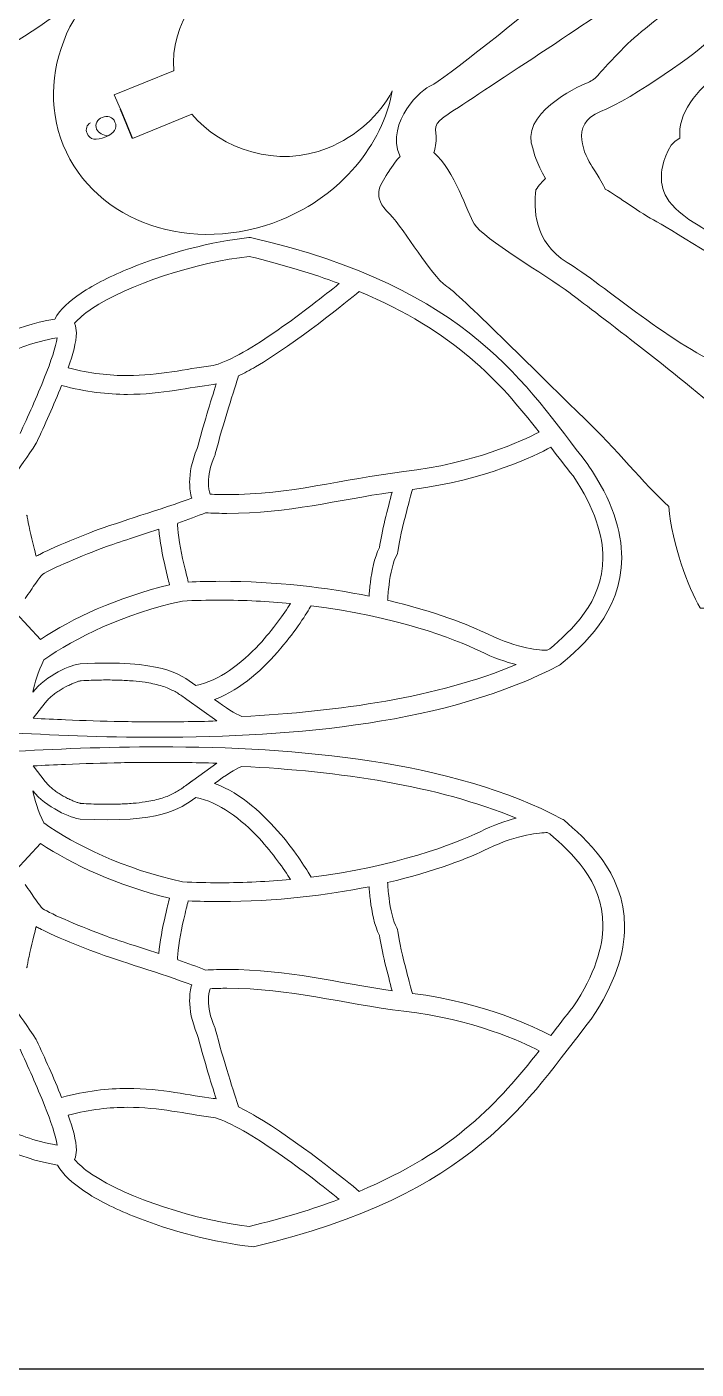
# Model space of a CAD drawing. Header units: millimetres. Extents: x 0 to 213, y 0 to 136.
# Drawn here: x 60.5 to 103.6, y 0 to 86.5 of the extents above; entities that cross this region are included whole.
import ezdxf

# ---------------------------------------------------------------- set-up
doc = ezdxf.new("R2010")
doc.units = ezdxf.units.MM
doc.header["$MEASUREMENT"] = 0
for name, color, linetype in [('Cut', 7, 'Continuous'), ('Stege', 5, 'Continuous'), ('Text', 1, 'Continuous')]:
    doc.layers.add(name, color=color, linetype=linetype)

msp = doc.modelspace()

# ---------------------------------------------------------------- linework, layer by layer
at = {"layer": 'Cut', "lineweight": 0}
for p, q in [((69.905, 83.703), (69.919, 83.709)), ((71.092, 80.892), (67.258, 79.33)), ((74.862, 72.958), (74.757, 72.947)), ((74.963, 72.934), (74.862, 72.958)), ((61.062, 59.684), (61.085, 59.721)), ((61.085, 59.721), (61.103, 59.76)), ((72.568, 58.905), (72.587, 58.948)), ((72.587, 58.948), (72.6, 58.997)), ((96.628, 58.297), (96.613, 58.316)), ((96.639, 58.28), (96.628, 58.297)), ((60.469, 54.997), (60.442, 55.06)), ((60.481, 54.928), (60.469, 54.997)), ((84.292, 52.479), (84.353, 52.586)), ((84.353, 52.586), (84.367, 52.71)), ((61.444, 51.211), (61.445, 51.211)), ((61.339, 47.04), (59.74, 48.753)), ((94.778, 45.383), (94.838, 45.415)), ((94.838, 45.415), (94.89, 45.461)), ((61.634, 42.952), (60.866, 41.954)), ((72.7, 41.782), (70.76, 43.178)), ((72.7, 39.06), (70.76, 37.664)), ((61.634, 37.89), (60.866, 38.888)), ((70.76, 37.664), (71.11, 37.916)), ((94.961, 35.463), (95.022, 35.431)), ((95.022, 35.431), (95.074, 35.385)), ((59.739, 32.176), (61.339, 33.888)), ((61.445, 29.718), (61.444, 29.717)), ((84.353, 28.343), (84.292, 28.449)), ((84.367, 28.218), (84.353, 28.343)), ((60.469, 25.931), (60.481, 26.001)), ((60.442, 25.868), (60.469, 25.931)), ((96.812, 22.549), (96.797, 22.53)), ((96.823, 22.566), (96.812, 22.549)), ((72.587, 21.98), (72.568, 22.023)), ((72.6, 21.931), (72.587, 21.98)), ((61.085, 21.207), (61.061, 21.244)), ((61.102, 21.168), (61.085, 21.207)), ((75.046, 7.888), (74.941, 7.899)), ((75.147, 7.912), (75.046, 7.888))]:
    msp.add_line(p, q, dxfattribs=at)
at = {"layer": 'Cut'}
for p, q in [((67.258, 79.33), (66.895, 80.232)), ((213.49, 0), (0, 0))]:
    msp.add_line(p, q, dxfattribs=at)
at = {"layer": 'Cut', "lineweight": 0, "flags": 128}
msp.add_lwpolyline([(66.49, 81.221), (66.086, 82.146), (69.905, 83.703)], dxfattribs=at)
at = {"layer": 'Cut', "lineweight": 0}
for points, knots in [([(107.147, 53.63), (107.415, 53.668), (107.684, 53.707), (107.953, 53.746), (108.166, 52.264), (108.379, 50.782), (108.593, 49.3), (109.322, 49.556), (109.855, 49.982), (109.91, 50.677), (109.994, 51.764), (108.903, 55.741), (108.062, 58.222), (108.081, 58.505), (108.022, 58.781), (107.851, 59.039), (107.807, 59.106), (107.753, 59.178), (107.692, 59.255), (107.563, 59.593), (107.449, 59.864), (107.357, 60.041), (107.087, 60.563), (106.461, 61.019), (105.718, 61.205), (102.442, 64.11), (96.672, 68.447), (95.463, 69.356), (93.872, 70.554), (89.867, 72.875), (89.291, 73.823), (88.852, 74.545), (87.984, 77.315), (86.692, 78.423), (86.729, 78.559), (86.765, 78.705), (86.797, 78.87), (86.98, 79.795), (86.424, 80.071), (87.346, 80.72), (88.268, 81.369), (96.567, 86.752), (98.869, 88.423), (101.175, 90.093), (107.35, 94.824), (107.812, 94.826), (108.275, 94.827), (111.048, 94.56), (110.396, 95.481), (110.098, 95.906), (109.245, 96.592), (108.339, 97.211), (108.215, 97.215), (108.085, 97.212), (107.956, 97.211), (107.879, 97.279), (107.801, 97.348), (107.723, 97.416), (107.853, 97.708), (108.002, 98.022), (108.183, 98.355), (108.998, 99.848), (110.014, 102.685), (111.029, 105.265), (111.218, 106.168), (110.87, 106.004), (110.792, 106.705), (111.025, 107.415), (111.176, 108.682), (111.008, 109.833), (110.865, 110.211), (110.474, 110.332), (110.715, 110.875), (111.018, 111.558), (111.295, 112.804), (111.243, 113.966), (111.18, 114.203), (111.084, 114.585), (111.439, 115.242), (111.809, 116.464), (111.847, 117.627), (111.813, 117.812), (112.276, 118.425), (113.108, 119.392), (113.612, 120.441), (113.657, 120.629), (113.611, 120.737), (113.512, 120.802), (113.507, 120.967), (113.472, 121.126), (113.407, 121.215), (112.688, 121.74), (112.797, 122.279), (112.834, 123.124), (112.869, 123.969), (112.737, 124.296), (113.13, 125.429), (113.521, 126.561), (114.402, 126.353), (114.586, 126.446), (114.771, 126.539), (114.839, 126.803), (114.898, 126.796), (115.226, 126.756), (115.419, 126.568), (115.596, 126.307), (115.631, 126.609), (115.415, 127.035), (115.254, 127.07), (115.231, 127.161), (115.125, 127.22), (114.992, 127.261), (115.176, 127.356), (115.245, 127.618), (115.303, 127.612), (115.633, 127.571), (115.827, 127.383), (116.002, 127.123), (116.037, 127.424), (115.821, 127.85), (115.659, 127.885), (115.625, 128.02), (115.408, 128.093), (115.173, 128.12), (113.636, 128.314), (113.124, 127.549), (112.833, 127.116)], [53.740798, 53.740798, 53.740798, 53.740798, 56.426, 56.426, 56.426, 71.237, 71.237, 71.237, 72.237, 72.237, 72.237, 73.237, 73.237, 73.237, 74.237, 74.237, 74.237, 75.237, 75.237, 75.237, 76.237, 76.237, 76.237, 77.237, 77.237, 77.237, 78.237, 78.237, 78.237, 79.237, 79.237, 79.237, 80.237, 80.237, 80.237, 81.237, 81.237, 81.237, 82.237, 82.237, 82.237, 83.237, 83.237, 83.237, 84.237, 84.237, 84.237, 85.237, 85.237, 85.237, 86.237, 86.237, 86.237, 87.237, 87.237, 87.237, 88.261352, 88.261352, 88.261352, 89.261352, 89.261352, 89.261352, 90.261352, 90.261352, 90.261352, 93.261352, 93.261352, 93.261352, 94.261352, 94.261352, 94.261352, 98.261352, 98.261352, 98.261352, 99.261352, 99.261352, 99.261352, 100.261352, 101.261352, 102.261352, 102.261352, 102.261352, 103.261352, 105.261352, 105.261352, 105.261352, 106.261352, 106.261352, 106.261352, 107.261352, 107.261352, 107.261352, 108.261352, 108.261352, 108.261352, 109.261352, 109.261352, 109.261352, 110.261352, 110.261352, 110.261352, 111.261352, 111.261352, 111.261352, 112.261352, 112.261352, 112.261352, 113.261352, 113.261352, 113.261352, 115.261352, 115.261352, 115.261352, 116.261352, 116.261352, 116.261352, 117.261352, 117.261352, 117.261352, 118.261352, 118.261352, 118.261352, 119.261352, 119.261352, 119.261352, 120.261352, 120.261352, 120.261352, 120.261352]), ([(133.211, 127.484), (133.068, 127.262), (132.981, 127.051), (132.934, 126.857), (132.886, 126.79), (132.843, 126.726), (132.804, 126.67), (132.012, 125.444), (132.121, 123.667), (132.373, 122.325), (132.271, 122.094), (132.181, 122.022), (131.348, 120.993), (131.013, 119.952), (130.881, 119.184), (130.833, 118.902), (130.769, 118.644), (130.459, 118.61), (130.241, 118.688), (130.078, 118.377), (129.731, 117.101), (129.844, 116.012), (130.035, 115.258), (130.094, 115.02), (129.863, 114.796), (129.602, 114.912), (129.447, 114.553), (129.2, 113.253), (129.397, 112.175), (129.644, 111.438), (129.8, 110.972), (129.884, 110.542), (129.318, 110.58), (129.198, 110.202), (129.082, 108.885), (129.386, 107.832), (129.705, 107.123), (129.727, 107.075), (129.747, 107.027), (129.767, 106.979), (129.669, 106.937), (129.55, 106.798), (129.398, 106.516), (128.175, 103.617), (127.272, 101.234), (126.965, 99.517), (126.772, 98.449), (126.727, 98.278), (125.96, 97.674), (125.394, 97.873), (124.829, 98.072), (124.572, 98.122), (124.42, 98.107), (124.468, 97.985), (124.462, 97.986), (124.454, 97.988), (124.448, 97.989), (123.701, 98.107), (120.987, 95.73), (120.626, 95.231), (120.267, 94.731), (106.768, 84.752), (105.114, 83.56), (103.635, 82.493), (102.351, 80.894), (102.545, 79.351), (101.651, 79.01), (101.377, 77.33), (101.377, 77.33), (101.262, 76.251), (101.361, 75.21), (103.5, 73.872), (105.64, 72.536), (112.307, 68.349), (114.089, 67.523), (115.202, 67.006), (119.499, 64.304), (122.696, 62.398), (123.222, 59.08), (124.819, 54.636), (125.08, 54.502), (125.08, 54.502), (126.322, 54.599), (126.826, 54.574), (126.614, 55.974), (126.402, 57.374), (126.19, 58.774), (126.403, 58.806), (126.617, 58.838), (126.83, 58.871)], [0, 0, 0, 0, 1, 1, 1, 2, 2, 2, 3, 3, 5, 5, 5, 6, 6, 6, 7, 7, 8, 8, 8, 9, 9, 9, 10, 11, 11, 11, 12, 12, 12, 13, 14, 14, 14, 15, 15, 15, 16, 16, 16, 17, 17, 17, 18, 18, 18, 19, 19, 24.929273, 24.929273, 24.929273, 25.929273, 25.929273, 25.929273, 26.929273, 26.929273, 26.929273, 27.929273, 27.929273, 27.929273, 28.929273, 28.929273, 28.929273, 29.929273, 29.929273, 29.929273, 30.929273, 30.929273, 30.929273, 31.929273, 31.929273, 31.929273, 32.929273, 32.929273, 32.929273, 33.929273, 33.929273, 33.929273, 34.929273, 34.929273, 34.929273, 35.929273, 35.929273, 35.929273, 49.933653, 49.933653, 49.933653, 52.065645, 52.065645, 52.065645, 52.065645]), ([(112.833, 127.116), (112.69, 126.894), (112.604, 126.682), (112.556, 126.488), (112.509, 126.421), (112.466, 126.358), (112.426, 126.301), (111.636, 125.074), (111.746, 123.297), (111.999, 121.956), (112.012, 121.885), (112.028, 121.819), (112.046, 121.753), (111.975, 121.752), (111.897, 121.724), (111.808, 121.652), (110.976, 120.624), (110.641, 119.582), (110.51, 118.814), (110.462, 118.532), (110.398, 118.273), (110.088, 118.239), (109.87, 118.318), (109.707, 118.006), (109.362, 116.73), (109.475, 115.64), (109.666, 114.887), (109.726, 114.649), (109.494, 114.424), (109.234, 114.541), (109.08, 114.181), (108.833, 112.882), (109.031, 111.804), (109.279, 111.066), (109.435, 110.6), (109.23, 110.111), (108.954, 110.209), (108.834, 109.83), (108.718, 108.513), (109.023, 107.461), (109.344, 106.751), (109.366, 106.703), (109.307, 106.565), (109.188, 106.426), (109.037, 106.144), (107.816, 103.244), (106.915, 100.861), (106.608, 99.143), (106.548, 98.807), (106.503, 98.561), (106.462, 98.355), (105.783, 98.457), (105.084, 98.937), (104.551, 99.234), (104.466, 99.093), (104.081, 97.319), (103.976, 97.138), (101.858, 95.009), (95.586, 90.214), (94.343, 88.963), (93.099, 87.713), (87.063, 82.937), (86.508, 82.75), (85.955, 82.562), (83.558, 80.431), (84.489, 78.216), (84.489, 78.216), (84.497, 78.202), (84.512, 78.18), (84.056, 77.675), (83.724, 77.112), (83.724, 77.112), (83.175, 76.238), (82.686, 75.616), (83.818, 74.468), (84.949, 73.318), (86.374, 70.617), (87.521, 69.798), (88.666, 68.981), (93.706, 63.855), (96.3, 61.363), (98.476, 59.273), (100.217, 57.1), (101.82, 55.611), (102.057, 53.099), (103.075, 50.441), (103.835, 49.066), (103.835, 49.066), (104.734, 49.029), (105.555, 48.998), (105.348, 50.436), (105.141, 51.873), (104.934, 53.311), (105.13, 53.339), (105.326, 53.368), (105.523, 53.396)], [0, 0, 0, 0, 1, 1, 1, 2, 2, 2, 3, 3, 3, 4, 4, 4, 5, 5, 5, 6, 6, 6, 7, 7, 8, 8, 8, 9, 9, 9, 10, 11, 11, 11, 12, 12, 12, 13, 14, 14, 14, 15, 15, 15, 16, 17, 17, 17, 18, 18, 18, 19, 19, 19, 20, 20, 20, 21, 21, 21, 22, 22, 22, 23, 23, 23, 24, 24, 24, 25, 25, 25, 26, 26, 26, 27, 27, 27, 28, 28, 28, 29, 29, 29, 30, 30, 30, 31, 31, 31, 32, 32, 32, 46.369, 46.369, 46.369, 48.330976, 48.330976, 48.330976, 48.330976]), ([(120.626, 56.467), (120.967, 56.587), (121.308, 56.706), (121.649, 56.826), (122.162, 55.362), (122.675, 53.899), (123.188, 52.436), (123.57, 52.544), (124.592, 52.984), (124.561, 53.267), (124.461, 54.196), (123.421, 62.583), (119.465, 63.929), (119.434, 63.939), (119.404, 63.949), (119.373, 63.96), (118.519, 64.771), (112.088, 68.522), (109.064, 69.595), (105.976, 70.692), (102.397, 73.269), (101.051, 73.968), (99.949, 74.54), (98.597, 75.589), (97.726, 76.071), (97.617, 76.326), (97.358, 76.762), (96.883, 77.511), (96.458, 78.181), (95.348, 80.266), (97.425, 81.07), (99.501, 81.875), (103.988, 85.087), (104.4, 85.643), (104.814, 86.202), (106.031, 86.965), (107.626, 87.204), (109.22, 87.442), (113.456, 89.543), (113.929, 90.18), (114.401, 90.817), (114.893, 91.315), (114.81, 91.871), (114.787, 92.03), (114.495, 93.32), (114.495, 93.32), (114.435, 93.395), (114.376, 93.47), (114.316, 93.545), (114.722, 94.909), (115.204, 96.757), (115.65, 98.5), (115.656, 98.625), (115.652, 98.723), (115.64, 98.802), (115.868, 99.428), (116.058, 100.199), (116.105, 100.95), (116.07, 101.18), (115.96, 101.253), (116.265, 102.043), (116.674, 103.253), (116.747, 104.414), (116.706, 104.685), (116.557, 104.74), (116.823, 105.517), (117.232, 106.727), (117.305, 107.888), (117.27, 108.116), (117.16, 108.19), (117.062, 108.284), (117.091, 108.333), (117.246, 108.602), (117.406, 108.971), (117.547, 109.391), (117.61, 109.457), (117.644, 109.583), (117.652, 109.724), (117.8, 110.233), (117.912, 110.797), (117.946, 111.35), (117.886, 111.749), (117.597, 111.685), (117.236, 111.562), (117.236, 111.562), (116.97, 111.365), (116.801, 111.633), (116.803, 111.891), (116.793, 112.185), (116.763, 113.031), (116.608, 113.348), (116.912, 114.507), (117.216, 115.665), (118.111, 115.525), (118.287, 115.631), (118.464, 115.74), (118.511, 116.005), (118.57, 116.005), (118.901, 115.99), (119.109, 115.816), (119.304, 115.57), (119.317, 115.873), (119.068, 116.283), (118.905, 116.304), (118.876, 116.392), (118.765, 116.444), (118.63, 116.475), (118.806, 116.583), (118.854, 116.85), (118.913, 116.849), (119.245, 116.833), (119.452, 116.659), (119.647, 116.414), (119.659, 116.717), (119.411, 117.126), (119.248, 117.148), (119.204, 117.281), (118.981, 117.337), (118.745, 117.347), (117.197, 117.423), (116.745, 116.621), (116.489, 116.165)], [51.299949, 51.299949, 51.299949, 51.299949, 54.876512, 54.876512, 54.876512, 70.215354, 70.215354, 70.215354, 72.113919, 72.113919, 72.113919, 73.113919, 73.113919, 73.113919, 74.113919, 74.113919, 74.113919, 75.113919, 75.113919, 75.113919, 76.113919, 76.113919, 76.113919, 77.113919, 77.113919, 77.113919, 78.113919, 78.113919, 78.113919, 79.113919, 79.113919, 79.113919, 80.113919, 80.113919, 80.113919, 81.113919, 81.113919, 81.113919, 82.113919, 82.113919, 82.113919, 83.113919, 83.113919, 83.113919, 84.113919, 84.113919, 84.113919, 85.060463, 85.060463, 85.060463, 86.060463, 86.060463, 86.060463, 87.060463, 87.060463, 87.060463, 88.060463, 88.060463, 88.060463, 89.060463, 89.060463, 91.060463, 91.060463, 91.060463, 92.060463, 92.060463, 94.060463, 94.060463, 94.060463, 95.060463, 96.060463, 96.060463, 96.060463, 97.060463, 97.060463, 97.060463, 98.060463, 98.060463, 98.060463, 99.060463, 99.060463, 99.060463, 100.060463, 100.060463, 100.060463, 101.060463, 101.060463, 103.060463, 103.060463, 103.060463, 104.060463, 104.060463, 104.060463, 105.060463, 105.060463, 105.060463, 106.060463, 106.060463, 106.060463, 107.060463, 107.060463, 107.060463, 108.060463, 108.060463, 108.060463, 110.060463, 110.060463, 110.060463, 111.060463, 111.060463, 111.060463, 112.060463, 112.060463, 112.060463, 113.060463, 113.060463, 113.060463, 114.060463, 114.060463, 114.060463, 115.060463, 115.060463, 115.060463, 115.060463]), ([(116.489, 116.165), (116.363, 115.934), (116.292, 115.716), (116.26, 115.518), (116.217, 115.448), (116.18, 115.382), (116.145, 115.322), (115.596, 114.307), (115.635, 112.996), (115.85, 111.839), (115.839, 111.824), (115.829, 111.814), (115.819, 111.796), (115.435, 110.531), (115.516, 109.438), (115.683, 108.678), (115.702, 108.592), (115.52, 108.569), (115.332, 108.607), (115.178, 108.334), (114.793, 107.068), (114.874, 105.976), (114.908, 105.099), (114.75, 105.093), (114.619, 104.859), (114.235, 103.594), (114.315, 102.501), (114.32, 101.632), (114.131, 101.67), (113.978, 101.397), (113.752, 100.653), (113.689, 99.971), (113.707, 99.377), (113.659, 99.311), (113.608, 99.218), (113.555, 99.09), (113.199, 97.849), (112.901, 96.722), (112.688, 95.722), (112.5, 95.874), (112.32, 95.973), (112.162, 95.977), (112.162, 95.977), (112.179, 95.919), (112.208, 95.827), (111.329, 94.436), (109.871, 92.456), (108.058, 91.502), (105.428, 90.118), (100.905, 87.177), (98.994, 85.263), (97.082, 83.348), (97.314, 83.249), (96.582, 82.929), (95.85, 82.608), (92.168, 80.914), (93.074, 78.64), (93.074, 78.64), (93.307, 77.656), (93.887, 76.758), (93.676, 76.573), (93.466, 76.335), (93.261, 76.025), (93.123, 74.828), (93.096, 72.694), (95.284, 71.341), (97.473, 69.986), (102.349, 65.792), (105.6, 64.545), (107.931, 63.648), (110.622, 61.393), (113.506, 59.705), (114.028, 56.9), (116.938, 53.344), (118.739, 50.604), (118.739, 50.604), (119.846, 51.224), (120.358, 51.29), (119.829, 52.799), (119.3, 54.308), (118.771, 55.817), (118.997, 55.896), (119.224, 55.976), (119.45, 56.055)], [0, 0, 0, 0, 1, 1, 1, 2, 2, 2, 3, 3, 3, 4, 4, 4, 5, 5, 5, 6, 7, 7, 7, 8, 8, 10, 10, 10, 11, 11, 13, 13, 13, 14, 14, 14, 15, 15, 15, 16, 16, 16, 17, 17, 17, 18, 18, 18, 19, 19, 19, 20, 20, 20, 21, 21, 21, 22, 22, 22, 23, 23, 23, 24, 24, 24, 25, 25, 25, 26, 26, 26, 27, 27, 27, 28, 28, 28, 29, 29, 29, 44.819658, 44.819658, 44.819658, 47.192781, 47.192781, 47.192781, 47.192781]), ([(63.965, 44.38), (63.958, 44.379), (63.935, 44.375), (63.879, 44.363), (63.762, 44.33), (63.58, 44.267), (63.343, 44.17), (62.982, 44.001), (62.617, 43.793), (62.265, 43.551), (62.022, 43.358), (61.81, 43.16), (61.687, 43.021), (61.634, 42.952)], [-46.404631, -46.404631, -46.404631, -46.404631, -46.383603, -46.335356, -46.231011, -46.0186, -45.758162, -45.464017, -44.823341, -44.498523, -44.18454, -43.891613, -43.629504, -43.629504, -43.629504, -43.629504]), ([(70.76, 43.178), (70.654, 43.253), (70.458, 43.395), (70.158, 43.593), (69.844, 43.769), (69.479, 43.932), (68.89, 44.129), (68.153, 44.276), (67.25, 44.376), (66.312, 44.425), (65.199, 44.43), (64.397, 44.402), (63.965, 44.38)], [-53.459596, -53.459596, -53.459596, -53.459596, -53.071375, -52.731484, -52.382043, -51.993261, -51.534717, -50.5196, -49.743322, -48.810895, -47.70227, -46.404631, -46.404631, -46.404631, -46.404631]), ([(60.866, 41.954), (61.559, 41.918), (63.444, 41.829), (65.947, 41.752), (68.094, 41.726), (69.448, 41.724), (70.89, 41.736), (71.994, 41.76), (72.7, 41.782)], [52.324879, 52.324879, 52.324879, 52.324879, 54.408035, 57.985239, 59.836948, 60.851047, 62.045258, 64.164098, 64.164098, 64.164098, 64.164098]), ([(60.866, 38.888), (61.559, 38.924), (63.444, 39.013), (65.947, 39.09), (68.094, 39.116), (69.448, 39.118), (70.89, 39.106), (71.994, 39.082), (72.7, 39.06)], [52.324879, 52.324879, 52.324879, 52.324879, 54.408035, 57.985239, 59.836948, 60.851047, 62.045258, 64.164098, 64.164098, 64.164098, 64.164098]), ([(63.965, 36.461), (63.958, 36.462), (63.935, 36.466), (63.879, 36.479), (63.762, 36.512), (63.58, 36.575), (63.343, 36.672), (62.982, 36.841), (62.617, 37.049), (62.265, 37.29), (62.022, 37.484), (61.81, 37.682), (61.687, 37.821), (61.634, 37.89)], [-46.404631, -46.404631, -46.404631, -46.404631, -46.383603, -46.335356, -46.231011, -46.0186, -45.758162, -45.464017, -44.823341, -44.498523, -44.18454, -43.891613, -43.629504, -43.629504, -43.629504, -43.629504]), ([(70.76, 37.664), (70.654, 37.589), (70.458, 37.446), (70.158, 37.248), (69.844, 37.073), (69.479, 36.91), (68.89, 36.713), (68.153, 36.566), (67.25, 36.465), (66.312, 36.416), (65.199, 36.412), (64.397, 36.44), (63.965, 36.461)], [-53.459596, -53.459596, -53.459596, -53.459596, -53.071375, -52.731484, -52.382043, -51.993261, -51.534717, -50.5196, -49.743322, -48.810895, -47.70227, -46.404631, -46.404631, -46.404631, -46.404631])]:
    msp.add_open_spline(points, degree=3, knots=knots, dxfattribs=at)
for points in [[(69.486, 92.155), (63.763, 89.822), (60.774, 83.887), (62.807, 78.899)], [(69.919, 83.709), (69.688, 86.627), (71.63, 89.628), (74.854, 90.943)], [(64.842, 89.376), (62.353, 86.963), (55.312, 82.132), (47.319, 80.267)], [(76.85, 74.089), (80.736, 75.674), (83.359, 78.919), (84.008, 82.401)], [(84.008, 82.401), (83.178, 80.828), (81.73, 79.479), (79.841, 78.709)], [(79.841, 78.709), (76.617, 77.395), (72.968, 78.639), (71.092, 80.892)], [(62.807, 78.899), (64.841, 73.91), (71.128, 71.757), (76.85, 74.089)], [(74.757, 72.947), (72.415, 72.693), (69.558, 71.955), (67.136, 70.983)], [(96.613, 58.316), (92.562, 63.463), (89.103, 69.615), (74.963, 72.934)], [(67.136, 70.983), (65.927, 70.494), (64.828, 69.948), (63.951, 69.357)], [(64.629, 68.351), (66.93, 69.917), (71.492, 71.362), (74.782, 71.73)], [(74.782, 71.73), (76.974, 71.201), (78.89, 70.613), (80.581, 69.98)], [(63.951, 69.357), (63.207, 68.848), (62.606, 68.322), (62.256, 67.693)], [(75.2, 64.618), (77.862, 66.177), (81.114, 68.842), (81.87, 69.467)], [(80.169, 69.647), (79.17, 68.847), (77.609, 67.638), (76.08, 66.61)], [(80.581, 69.98), (80.458, 69.879), (80.321, 69.768), (80.169, 69.647)], [(81.87, 69.467), (88.004, 66.907), (90.917, 63.678), (93.466, 60.405)], [(62.256, 67.693), (59.434, 67.207), (57.896, 66.111), (56.731, 65.685)], [(63.538, 67.418), (63.782, 67.707), (64.151, 68.033), (64.629, 68.351)], [(63.126, 64.549), (63.429, 65.409), (63.639, 66.179), (63.648, 66.807)], [(63.648, 66.807), (63.646, 67.009), (63.623, 67.211), (63.538, 67.418)], [(58.866, 65.329), (59.784, 65.762), (60.864, 66.213), (62.404, 66.485)], [(62.404, 66.485), (62.314, 65.905), (62.009, 64.944), (61.603, 63.936)], [(76.08, 66.61), (74.569, 65.579), (73.009, 64.742), (72.319, 64.68)], [(66.936, 64.049), (65.796, 64.049), (64.542, 64.177), (63.126, 64.549)], [(72.319, 64.68), (70.72, 64.483), (69.019, 64.047), (66.936, 64.049)], [(74.103, 64.028), (74.453, 64.197), (74.819, 64.398), (75.2, 64.618)], [(61.603, 63.936), (61.118, 62.713), (60.508, 61.38), (60.017, 60.305)], [(61.103, 59.76), (61.586, 60.821), (62.196, 62.154), (62.699, 63.41)], [(62.699, 63.41), (64.267, 62.986), (65.674, 62.835), (66.936, 62.835)], [(66.936, 62.835), (69.186, 62.836), (70.987, 63.299), (72.465, 63.475)], [(72.661, 63.511), (72.321, 62.441), (71.814, 60.796), (71.438, 59.349)], [(72.465, 63.475), (72.529, 63.484), (72.596, 63.498), (72.661, 63.511)], [(72.6, 58.997), (73.099, 60.93), (73.861, 63.289), (74.103, 64.028)], [(93.466, 60.405), (92.365, 59.826), (89.254, 58.382), (84.757, 57.857)], [(59.524, 57.502), (60.003, 58.109), (60.513, 58.829), (61.062, 59.684)], [(71.438, 59.349), (71.073, 58.504), (70.949, 57.766), (70.949, 57.168)], [(72.162, 57.168), (72.163, 57.607), (72.252, 58.185), (72.568, 58.905)], [(85.302, 56.702), (90.029, 57.321), (93.223, 58.889), (94.217, 59.431)], [(94.217, 59.431), (94.691, 58.81), (95.163, 58.19), (95.652, 57.575)], [(98.794, 52.302), (98.794, 54.019), (98.184, 56.004), (96.639, 58.28)], [(70.949, 57.168), (70.949, 56.759), (71.007, 56.422), (71.079, 56.156)], [(72.268, 56.402), (72.215, 56.577), (72.162, 56.833), (72.162, 57.168)], [(84.757, 57.857), (80.746, 57.368), (77.449, 56.374), (73.353, 56.376)], [(95.652, 57.575), (97.086, 55.452), (97.58, 53.72), (97.58, 52.302)], [(73.353, 56.376), (72.999, 56.376), (72.636, 56.387), (72.268, 56.402)], [(73.353, 55.164), (77.318, 55.167), (80.491, 56.033), (83.997, 56.532)], [(83.997, 56.532), (83.727, 55.531), (83.311, 53.921), (83.178, 52.968)], [(84.94, 55.349), (85.08, 55.893), (85.213, 56.382), (85.302, 56.702)], [(71.079, 56.156), (69.228, 55.452), (66.303, 54.592), (64.822, 54.03)], [(60.908, 52.999), (60.738, 53.694), (60.549, 54.511), (60.481, 54.928)], [(70.173, 54.396), (70.173, 54.459), (70.176, 54.507), (70.18, 54.545)], [(70.18, 54.545), (70.835, 54.769), (71.452, 54.992), (71.966, 55.2)], [(71.966, 55.2), (72.44, 55.175), (72.903, 55.164), (73.353, 55.164)], [(84.367, 52.71), (84.433, 53.284), (84.696, 54.406), (84.94, 55.349)], [(64.822, 54.03), (64.017, 53.723), (63.091, 53.351), (62.314, 53.008)], [(65.254, 52.896), (66.111, 53.224), (67.543, 53.673), (68.969, 54.14)], [(68.969, 54.14), (69.011, 53.41), (69.204, 52.472), (69.393, 51.64)], [(70.575, 51.912), (70.368, 52.798), (70.169, 53.87), (70.173, 54.396)], [(61.056, 52.398), (61.011, 52.579), (60.96, 52.782), (60.908, 52.999)], [(62.314, 53.008), (61.925, 52.837), (61.574, 52.673), (61.287, 52.524)], [(62.874, 51.929), (63.609, 52.252), (64.49, 52.606), (65.254, 52.896)], [(83.178, 52.968), (82.838, 52.297), (82.694, 51.449), (82.595, 50.716)], [(61.287, 52.524), (61.203, 52.479), (61.127, 52.438), (61.056, 52.398)], [(61.445, 51.211), (61.519, 51.287), (62.153, 51.621), (62.874, 51.929)], [(83.798, 50.561), (83.882, 51.264), (84.069, 52.106), (84.292, 52.479)], [(97.58, 52.302), (97.589, 49.437), (95.511, 47.6), (94.149, 46.423)], [(94.89, 45.461), (96.222, 46.623), (98.785, 48.75), (98.794, 52.302)], [(61.034, 50.669), (61.224, 50.941), (61.407, 51.174), (61.444, 51.211)], [(69.393, 51.64), (69.487, 51.233), (69.58, 50.858), (69.655, 50.566)], [(70.863, 50.741), (70.785, 51.039), (70.681, 51.453), (70.575, 51.912)], [(60.357, 49.685), (60.588, 50.027), (60.83, 50.383), (61.034, 50.669)], [(69.655, 50.566), (66.272, 49.746), (63.381, 48.4), (61.339, 47.04)], [(72.884, 50.785), (72.226, 50.785), (71.549, 50.769), (70.863, 50.741)], [(82.506, 49.826), (79.817, 50.379), (76.577, 50.784), (72.884, 50.785)], [(82.595, 50.716), (82.551, 50.376), (82.524, 50.069), (82.506, 49.826)], [(83.704, 49.562), (83.718, 49.799), (83.746, 50.156), (83.798, 50.561)], [(61.55, 45.715), (63.556, 47.153), (66.738, 48.69), (70.483, 49.515)], [(70.483, 49.515), (71.304, 49.553), (72.105, 49.573), (72.885, 49.573)], [(72.885, 49.573), (74.495, 49.573), (76.017, 49.494), (77.443, 49.358)], [(77.443, 49.358), (77.033, 48.708), (76.329, 47.686), (75.423, 46.711)], [(90.195, 47.371), (88.996, 47.957), (86.77, 48.841), (83.704, 49.562)], [(76.825, 46.466), (77.813, 47.632), (78.496, 48.735), (78.775, 49.212)], [(78.775, 49.212), (84.202, 48.537), (88.038, 47.078), (89.661, 46.282)], [(93.988, 46.341), (93.574, 46.345), (92.12, 46.426), (90.195, 47.371)], [(75.423, 46.711), (74.29, 45.484), (72.842, 44.366), (71.343, 44.076)], [(72.56, 43.171), (74.305, 43.83), (75.744, 45.197), (76.825, 46.466)], [(89.661, 46.282), (90.534, 45.853), (91.326, 45.584), (91.995, 45.414)], [(94.149, 46.423), (94.096, 46.395), (94.041, 46.368), (93.988, 46.341)], [(60.842, 43.648), (60.944, 44.191), (61.195, 44.964), (61.55, 45.715)], [(63.901, 45.465), (63.359, 45.433), (61.66, 44.711), (60.842, 43.648)], [(71.343, 44.076), (70.266, 44.851), (69.101, 45.728), (63.901, 45.465)], [(68.843, 40.729), (77.699, 40.735), (87.696, 41.626), (94.778, 45.383)], [(91.995, 45.414), (86.92, 43.304), (80.556, 42.382), (74.304, 42.072)], [(74.304, 42.072), (73.883, 42.272), (73.274, 42.614), (72.56, 43.171)], [(51.989, 41.527), (55.475, 41.309), (61.8, 40.729), (68.843, 40.729)], [(52.173, 39.319), (55.658, 39.538), (61.984, 40.117), (69.027, 40.117)], [(69.027, 40.117), (77.883, 40.111), (87.88, 39.22), (94.961, 35.463)], [(72.56, 37.758), (73.275, 38.314), (73.883, 38.656), (74.304, 38.856)], [(74.304, 38.856), (80.556, 38.547), (86.92, 37.625), (91.995, 35.515)], [(61.549, 35.213), (61.195, 35.964), (60.944, 36.738), (60.842, 37.28)], [(60.842, 37.28), (61.66, 36.217), (63.359, 35.495), (63.901, 35.463)], [(76.826, 34.463), (75.744, 35.732), (74.304, 37.099), (72.56, 37.758)], [(63.901, 35.463), (69.101, 35.2), (70.266, 36.077), (71.343, 36.852)], [(71.343, 36.852), (72.842, 36.562), (74.29, 35.444), (75.423, 34.218)], [(91.995, 35.515), (91.325, 35.344), (90.534, 35.075), (89.66, 34.647)], [(70.483, 31.414), (66.738, 32.239), (63.556, 33.775), (61.549, 35.213)], [(89.66, 34.647), (88.038, 33.85), (84.202, 32.392), (78.774, 31.716)], [(95.074, 35.385), (96.406, 34.224), (98.968, 32.097), (98.977, 28.544)], [(61.339, 33.888), (63.381, 32.528), (66.272, 31.183), (69.655, 30.362)], [(75.423, 34.218), (76.329, 33.242), (77.033, 32.22), (77.443, 31.571)], [(78.774, 31.716), (78.496, 32.193), (77.813, 33.296), (76.826, 34.463)], [(90.195, 33.558), (92.12, 34.502), (93.575, 34.584), (93.988, 34.588)], [(93.988, 34.588), (94.041, 34.56), (94.096, 34.534), (94.149, 34.506)], [(94.149, 34.506), (95.511, 33.329), (97.589, 31.492), (97.58, 28.626)], [(83.704, 31.366), (86.769, 32.088), (88.996, 32.972), (90.195, 33.558)], [(61.034, 30.259), (60.83, 30.546), (60.588, 30.901), (60.357, 31.244)], [(72.885, 31.356), (72.105, 31.356), (71.304, 31.376), (70.483, 31.414)], [(77.443, 31.571), (76.017, 31.434), (74.495, 31.355), (72.885, 31.356)], [(83.798, 30.367), (83.746, 30.772), (83.719, 31.13), (83.704, 31.366)], [(69.655, 30.362), (69.579, 30.07), (69.486, 29.696), (69.393, 29.288)], [(72.885, 30.143), (76.577, 30.144), (79.817, 30.549), (82.506, 31.102)], [(82.506, 31.102), (82.524, 30.86), (82.551, 30.553), (82.595, 30.213)], [(84.292, 28.449), (84.068, 28.823), (83.883, 29.665), (83.798, 30.367)], [(61.444, 29.717), (61.407, 29.755), (61.224, 29.987), (61.034, 30.259)], [(62.875, 28.999), (62.153, 29.308), (61.519, 29.641), (61.445, 29.718)], [(70.575, 29.017), (70.68, 29.476), (70.785, 29.89), (70.862, 30.187)], [(70.862, 30.187), (71.55, 30.16), (72.226, 30.143), (72.885, 30.143)], [(82.595, 30.213), (82.694, 29.479), (82.838, 28.631), (83.178, 27.96)], [(65.254, 28.032), (64.489, 28.323), (63.609, 28.677), (62.875, 28.999)], [(69.393, 29.288), (69.204, 28.457), (69.011, 27.518), (68.969, 26.788)], [(70.172, 26.533), (70.169, 27.059), (70.368, 28.13), (70.575, 29.017)], [(97.58, 28.626), (97.58, 27.209), (97.085, 25.477), (95.652, 23.354)], [(60.481, 26.001), (60.549, 26.418), (60.738, 27.235), (60.907, 27.929)], [(60.907, 27.929), (60.96, 28.146), (61.011, 28.349), (61.056, 28.53)], [(61.056, 28.53), (61.127, 28.49), (61.203, 28.449), (61.287, 28.405)], [(61.287, 28.405), (61.574, 28.255), (61.925, 28.091), (62.314, 27.92)], [(62.314, 27.92), (63.092, 27.578), (64.017, 27.205), (64.822, 26.899)], [(68.969, 26.788), (67.543, 27.256), (66.111, 27.704), (65.254, 28.032)], [(83.178, 27.96), (83.311, 27.008), (83.726, 25.398), (83.997, 24.397)], [(84.939, 25.579), (84.696, 26.523), (84.433, 27.645), (84.367, 28.218)], [(98.977, 28.544), (98.977, 26.828), (98.368, 24.843), (96.823, 22.566)], [(64.822, 26.899), (66.303, 26.337), (69.228, 25.476), (71.079, 24.772)], [(70.179, 26.383), (70.176, 26.421), (70.172, 26.469), (70.172, 26.533)], [(71.965, 25.728), (71.452, 25.937), (70.834, 26.159), (70.179, 26.383)], [(73.353, 25.764), (72.903, 25.764), (72.44, 25.753), (71.965, 25.728)], [(83.997, 24.397), (80.491, 24.895), (77.318, 25.762), (73.353, 25.764)], [(85.302, 24.226), (85.213, 24.547), (85.08, 25.036), (84.939, 25.579)], [(71.079, 24.772), (71.007, 24.506), (70.949, 24.169), (70.949, 23.76)], [(72.162, 23.76), (72.162, 24.095), (72.215, 24.351), (72.268, 24.526)], [(72.268, 24.526), (72.636, 24.541), (72.999, 24.552), (73.353, 24.552)], [(73.353, 24.552), (77.448, 24.555), (80.745, 23.56), (84.757, 23.072)], [(61.061, 21.244), (60.513, 22.099), (60.002, 22.819), (59.524, 23.426)], [(70.949, 23.76), (70.949, 23.162), (71.073, 22.424), (71.438, 21.58)], [(72.568, 22.023), (72.252, 22.743), (72.163, 23.322), (72.162, 23.76)], [(94.216, 21.498), (93.223, 22.04), (90.029, 23.607), (85.302, 24.226)], [(96.797, 22.53), (92.745, 17.384), (89.287, 11.231), (75.147, 7.912)], [(84.757, 23.072), (89.254, 22.547), (92.365, 21.103), (93.465, 20.524)], [(95.652, 23.354), (95.163, 22.739), (94.691, 22.119), (94.216, 21.498)], [(74.103, 16.901), (73.862, 17.639), (73.099, 19.999), (72.6, 21.931)], [(62.699, 17.519), (62.197, 18.775), (61.586, 20.108), (61.102, 21.168)], [(71.438, 21.58), (71.814, 20.132), (72.321, 18.487), (72.661, 17.418)], [(60.017, 20.624), (60.508, 19.548), (61.118, 18.215), (61.603, 16.992)], [(93.465, 20.524), (90.917, 17.251), (88.004, 14.021), (81.87, 11.461)], [(66.936, 18.093), (65.674, 18.093), (64.267, 17.943), (62.699, 17.519)], [(72.466, 17.453), (70.987, 17.629), (69.187, 18.092), (66.936, 18.093)], [(72.661, 17.418), (72.596, 17.43), (72.53, 17.445), (72.466, 17.453)], [(61.603, 16.992), (62.009, 15.984), (62.314, 15.023), (62.404, 14.443)], [(63.126, 16.379), (64.543, 16.752), (65.796, 16.879), (66.936, 16.879)], [(66.936, 16.879), (69.019, 16.882), (70.72, 16.445), (72.319, 16.249)], [(75.2, 16.31), (74.819, 16.531), (74.453, 16.731), (74.103, 16.901)], [(62.404, 14.443), (60.864, 14.716), (59.785, 15.166), (58.866, 15.599)], [(63.647, 14.121), (63.639, 14.749), (63.428, 15.519), (63.126, 16.379)], [(72.319, 16.249), (73.009, 16.187), (74.569, 15.349), (76.081, 14.319)], [(81.87, 11.461), (81.114, 12.087), (77.862, 14.751), (75.2, 16.31)], [(62.44, 13.153), (59.618, 13.639), (58.08, 14.736), (56.915, 15.161)], [(63.538, 13.51), (63.623, 13.718), (63.645, 13.92), (63.647, 14.121)], [(76.081, 14.319), (77.609, 13.291), (79.171, 12.081), (80.169, 11.281)], [(64.135, 11.489), (63.391, 11.998), (62.79, 12.524), (62.44, 13.153)], [(64.629, 12.577), (64.151, 12.895), (63.781, 13.221), (63.538, 13.51)], [(74.782, 9.199), (71.492, 9.566), (66.93, 11.011), (64.629, 12.577)], [(67.32, 9.864), (66.111, 10.352), (65.011, 10.898), (64.135, 11.489)], [(80.169, 11.281), (80.32, 11.16), (80.458, 11.049), (80.581, 10.949)], [(80.581, 10.949), (78.89, 10.315), (76.974, 9.728), (74.782, 9.199)], [(74.941, 7.899), (72.599, 8.154), (69.741, 8.891), (67.32, 9.864)]]:
    msp.add_open_spline(points, degree=3, dxfattribs=at)
at = {"layer": 'Stege'}
msp.add_line((66.895, 80.232), (66.49, 81.221), dxfattribs=at)
at = {"layer": 'Text', "lineweight": 0}
for points in [[(64.971, 80.389), (65.04, 80.526), (65.153, 80.627), (65.31, 80.692)], [(65.31, 80.692), (65.478, 80.762), (65.639, 80.772), (65.791, 80.721)], [(65.791, 80.721), (65.952, 80.667), (66.067, 80.559), (66.136, 80.394)], [(64.338, 79.669), (64.281, 79.807), (64.273, 79.936), (64.314, 80.056)], [(64.314, 80.056), (64.355, 80.176), (64.439, 80.273), (64.568, 80.348)], [(65.54, 79.432), (64.913, 79.171), (64.513, 79.25), (64.338, 79.669)], [(64.957, 79.94), (64.893, 80.094), (64.897, 80.244), (64.971, 80.389)], [(65.253, 79.627), (65.109, 79.709), (65.01, 79.813), (64.957, 79.94)], [(65.672, 79.495), (65.518, 79.513), (65.379, 79.557), (65.253, 79.627)], [(66.136, 80.394), (66.305, 79.988), (66.106, 79.667), (65.54, 79.432)]]:
    msp.add_open_spline(points, degree=3, dxfattribs=at)

doc.saveas('drawing.dxf')
